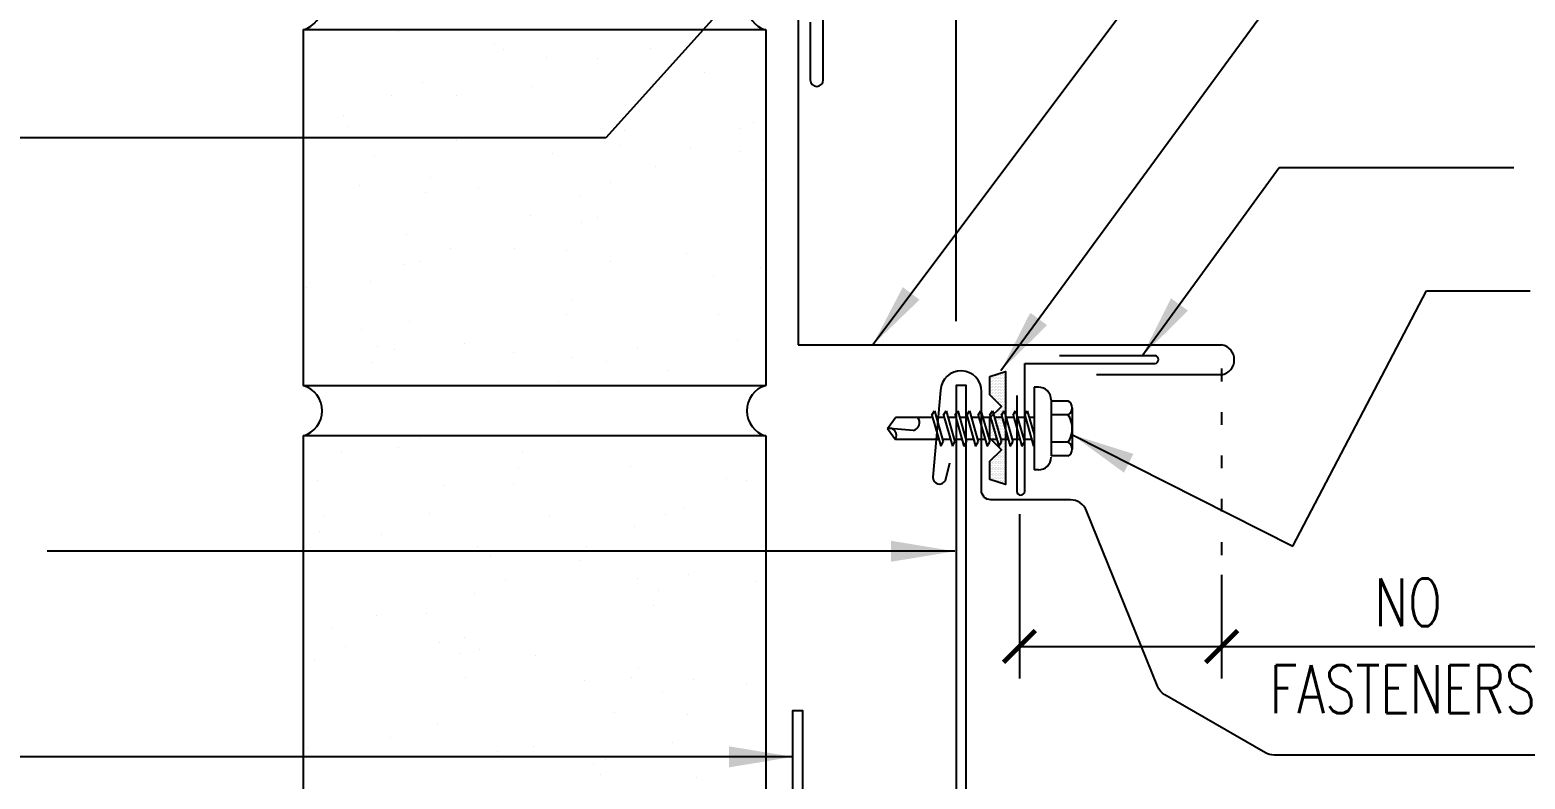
# Model space of a CAD drawing. Extents: x 7.6 to 37.1, y 12.7 to 42.4.
# Drawn here: x 13.83 to 25.55, y 24.68 to 30.55 of the extents above; entities that cross this region are included whole.
import ezdxf

# ---------------------------------------------------------------- set-up
doc = ezdxf.new("R2010")
doc.units = 0
doc.header["$LTSCALE"] = 4
doc.header["$MEASUREMENT"] = 0
doc.linetypes.add('ACAD_ISO07W100', pattern=[3, 0, -3])
doc.layers.get('0').update_dxf_attribs({"linetype": 'CONTINUOUS'})
doc.layers.get('DEFPOINTS').update_dxf_attribs({"linetype": 'CONTINUOUS'})
for name, color, linetype in [('FASTENER', 9, 'CONTINUOUS'), ('PANEL', 11, 'CONTINUOUS'), ('STLA', 12, 'CONTINUOUS'), ('TAPE', 8, 'CONTINUOUS'), ('TEXT', 2, 'CONTINUOUS'), ('TRIM', 6, 'CONTINUOUS'), ('WALL', 7, 'CONTINUOUS')]:
    doc.layers.add(name, color=color, linetype=linetype)
doc.styles.add('TEXT1', font='ROMANS.shx', dxfattribs={"width": 0.75, "height": 0.375})
doc.dimstyles.new('DETAIL$0', dxfattribs={"dimscale": 4, "dimtxt": 0.09375, "dimasz": 0.0625, "dimexe": 0.0625, "dimexo": 0.125, "dimgap": 0.0625, "dimtad": 1, "dimdec": 4, "dimzin": 3, "dimdsep": 46, "dimlunit": 4, "dimtxsty": 'TEXT1', "dimblk": 'ARCHTICK', "dimcen": 0.0625, "dimclrd": 7, "dimclre": 7, "dimclrt": 2, "dimadec": 0, "dimazin": 0, "dimtfac": 0.59375, "dimtdec": 4, "dimtmove": 0, "dimatfit": 3, "dimfxl": 0, "dimfrac": 2, "dimtolj": 1, "dimtzin": 3, "dimarcsym": 0})
doc.dimstyles.new('DETAIL$7', dxfattribs={"dimscale": 4, "dimtxt": 0.09375, "dimasz": 0.125, "dimexe": 0.0625, "dimexo": 0.125, "dimgap": 0.0625, "dimtad": 1, "dimdec": 4, "dimzin": 3, "dimdsep": 46, "dimlunit": 4, "dimtxsty": 'TEXT1', "dimcen": 0.0625, "dimclrd": 7, "dimclre": 7, "dimclrt": 2, "dimadec": 0, "dimazin": 0, "dimtfac": 0.59375, "dimtdec": 4, "dimtmove": 2, "dimatfit": 3, "dimfxl": 0, "dimfrac": 2, "dimtolj": 1, "dimtzin": 3, "dimarcsym": 0})

# ---------------------------------------------------------------- blocks, each defined once
blk = doc.blocks.new('*X4')
at = {"color": 0}
for p, q in [((-0.434, 0.135), (-0.434, 0.135)), ((-0.434, 0.123), (-0.434, 0.123)), ((-0.422, 0.141), (-0.422, 0.141)), ((-0.422, 0.129), (-0.422, 0.129)), ((-0.41, 0.135), (-0.41, 0.135)), ((-0.41, 0.123), (-0.41, 0.123)), ((-0.398, 0.141), (-0.398, 0.141)), ((-0.398, 0.129), (-0.398, 0.129)), ((-0.387, 0.135), (-0.387, 0.135)), ((-0.387, 0.123), (-0.387, 0.123)), ((-0.375, 0.141), (-0.375, 0.141)), ((-0.375, 0.129), (-0.375, 0.129)), ((-0.363, 0.135), (-0.363, 0.135)), ((-0.363, 0.123), (-0.363, 0.123)), ((-0.352, 0.141), (-0.352, 0.141)), ((-0.352, 0.129), (-0.352, 0.129)), ((-0.34, 0.135), (-0.34, 0.135)), ((-0.34, 0.123), (-0.34, 0.123)), ((-0.328, 0.141), (-0.328, 0.141)), ((-0.328, 0.129), (-0.328, 0.129)), ((-0.316, 0.135), (-0.316, 0.135)), ((-0.316, 0.123), (-0.316, 0.123)), ((-0.305, 0.141), (-0.305, 0.141)), ((-0.305, 0.129), (-0.305, 0.129)), ((-0.293, 0.135), (-0.293, 0.135)), ((-0.293, 0.123), (-0.293, 0.123)), ((-0.281, 0.141), (-0.281, 0.141)), ((-0.281, 0.129), (-0.281, 0.129)), ((-0.27, 0.135), (-0.27, 0.135)), ((-0.27, 0.123), (-0.27, 0.123)), ((-0.258, 0.141), (-0.258, 0.141)), ((-0.258, 0.129), (-0.258, 0.129)), ((-0.246, 0.135), (-0.246, 0.135)), ((-0.246, 0.123), (-0.246, 0.123)), ((-0.234, 0.141), (-0.234, 0.141)), ((-0.234, 0.129), (-0.234, 0.129)), ((-0.223, 0.135), (-0.223, 0.135)), ((-0.223, 0.123), (-0.223, 0.123)), ((-0.211, 0.141), (-0.211, 0.141)), ((-0.211, 0.129), (-0.211, 0.129)), ((-0.199, 0.135), (-0.199, 0.135)), ((-0.199, 0.123), (-0.199, 0.123)), ((-0.188, 0.141), (-0.188, 0.141)), ((-0.188, 0.129), (-0.188, 0.129)), ((-0.176, 0.135), (-0.176, 0.135)), ((-0.176, 0.123), (-0.176, 0.123)), ((-0.164, 0.141), (-0.164, 0.141)), ((-0.164, 0.129), (-0.164, 0.129)), ((-0.152, 0.135), (-0.152, 0.135)), ((-0.152, 0.123), (-0.152, 0.123)), ((-0.141, 0.141), (-0.141, 0.141)), ((-0.141, 0.129), (-0.141, 0.129)), ((-0.129, 0.135), (-0.129, 0.135)), ((-0.129, 0.123), (-0.129, 0.123)), ((-0.117, 0.141), (-0.117, 0.141)), ((-0.117, 0.129), (-0.117, 0.129)), ((-0.105, 0.135), (-0.105, 0.135)), ((-0.105, 0.123), (-0.105, 0.123)), ((-0.094, 0.141), (-0.094, 0.141)), ((-0.094, 0.129), (-0.094, 0.129)), ((-0.082, 0.135), (-0.082, 0.135)), ((-0.082, 0.123), (-0.082, 0.123)), ((-0.07, 0.141), (-0.07, 0.141)), ((-0.07, 0.129), (-0.07, 0.129)), ((-0.059, 0.135), (-0.059, 0.135)), ((-0.059, 0.123), (-0.059, 0.123)), ((-0.047, 0.141), (-0.047, 0.141)), ((-0.047, 0.129), (-0.047, 0.129)), ((-0.035, 0.135), (-0.035, 0.135)), ((-0.035, 0.123), (-0.035, 0.123)), ((-0.023, 0.141), (-0.023, 0.141)), ((-0.023, 0.129), (-0.023, 0.129)), ((-0.012, 0.135), (-0.012, 0.135)), ((-0.012, 0.123), (-0.012, 0.123)), ((0, 0.141), (0, 0.141)), ((0, 0.129), (0, 0.129)), ((0.012, 0.135), (0.012, 0.135)), ((0.012, 0.123), (0.012, 0.123)), ((0.023, 0.141), (0.023, 0.141)), ((0.023, 0.129), (0.023, 0.129)), ((0.035, 0.135), (0.035, 0.135)), ((0.035, 0.123), (0.035, 0.123)), ((0.047, 0.141), (0.047, 0.141)), ((0.047, 0.129), (0.047, 0.129)), ((0.059, 0.135), (0.059, 0.135)), ((0.059, 0.123), (0.059, 0.123)), ((0.07, 0.141), (0.07, 0.141)), ((0.07, 0.129), (0.07, 0.129)), ((0.082, 0.135), (0.082, 0.135)), ((0.082, 0.123), (0.082, 0.123)), ((0.094, 0.141), (0.094, 0.141)), ((0.094, 0.129), (0.094, 0.129)), ((0.105, 0.135), (0.105, 0.135)), ((0.105, 0.123), (0.105, 0.123)), ((0.117, 0.141), (0.117, 0.141)), ((0.117, 0.129), (0.117, 0.129)), ((0.129, 0.135), (0.129, 0.135)), ((0.129, 0.123), (0.129, 0.123)), ((0.141, 0.141), (0.141, 0.141)), ((0.141, 0.129), (0.141, 0.129)), ((0.152, 0.135), (0.152, 0.135)), ((0.152, 0.123), (0.152, 0.123)), ((0.164, 0.141), (0.164, 0.141)), ((0.164, 0.129), (0.164, 0.129)), ((0.176, 0.135), (0.176, 0.135)), ((0.176, 0.123), (0.176, 0.123)), ((0.188, 0.141), (0.188, 0.141)), ((0.188, 0.129), (0.188, 0.129)), ((0.199, 0.135), (0.199, 0.135)), ((0.199, 0.123), (0.199, 0.123)), ((0.211, 0.141), (0.211, 0.141)), ((0.211, 0.129), (0.211, 0.129)), ((0.223, 0.135), (0.223, 0.135)), ((0.223, 0.123), (0.223, 0.123)), ((0.234, 0.141), (0.234, 0.141)), ((0.234, 0.129), (0.234, 0.129)), ((0.246, 0.135), (0.246, 0.135)), ((0.246, 0.123), (0.246, 0.123)), ((0.258, 0.141), (0.258, 0.141)), ((0.258, 0.129), (0.258, 0.129)), ((0.27, 0.135), (0.27, 0.135)), ((0.27, 0.123), (0.27, 0.123)), ((0.281, 0.141), (0.281, 0.141)), ((0.281, 0.129), (0.281, 0.129)), ((0.293, 0.135), (0.293, 0.135)), ((0.293, 0.123), (0.293, 0.123)), ((0.305, 0.141), (0.305, 0.141)), ((0.305, 0.129), (0.305, 0.129)), ((0.316, 0.135), (0.316, 0.135)), ((0.316, 0.123), (0.316, 0.123)), ((0.328, 0.141), (0.328, 0.141)), ((0.328, 0.129), (0.328, 0.129)), ((0.34, 0.135), (0.34, 0.135)), ((0.34, 0.123), (0.34, 0.123)), ((0.352, 0.141), (0.352, 0.141)), ((0.352, 0.129), (0.352, 0.129)), ((0.363, 0.135), (0.363, 0.135)), ((0.363, 0.123), (0.363, 0.123)), ((0.375, 0.141), (0.375, 0.141)), ((0.375, 0.129), (0.375, 0.129)), ((0.387, 0.135), (0.387, 0.135)), ((0.387, 0.123), (0.387, 0.123)), ((0.398, 0.141), (0.398, 0.141)), ((0.398, 0.129), (0.398, 0.129)), ((0.41, 0.135), (0.41, 0.135)), ((0.41, 0.123), (0.41, 0.123)), ((0.422, 0.141), (0.422, 0.141)), ((0.422, 0.129), (0.422, 0.129)), ((0.434, 0.135), (0.434, 0.135)), ((0.434, 0.123), (0.434, 0.123)), ((-0.422, 0.117), (-0.422, 0.117)), ((-0.422, 0.105), (-0.422, 0.105)), ((-0.422, 0.094), (-0.422, 0.094)), ((-0.422, 0.082), (-0.422, 0.082)), ((-0.41, 0.111), (-0.41, 0.111)), ((-0.41, 0.1), (-0.41, 0.1)), ((-0.41, 0.088), (-0.41, 0.088)), ((-0.41, 0.076), (-0.41, 0.076)), ((-0.41, 0.064), (-0.41, 0.064)), ((-0.41, 0.053), (-0.41, 0.053)), ((-0.41, 0.041), (-0.41, 0.041)), ((-0.398, 0.117), (-0.398, 0.117)), ((-0.398, 0.105), (-0.398, 0.105)), ((-0.398, 0.094), (-0.398, 0.094)), ((-0.398, 0.082), (-0.398, 0.082)), ((-0.398, 0.07), (-0.398, 0.07)), ((-0.398, 0.059), (-0.398, 0.059)), ((-0.398, 0.047), (-0.398, 0.047)), ((-0.398, 0.035), (-0.398, 0.035)), ((-0.398, 0.023), (-0.398, 0.023)), ((-0.387, 0.111), (-0.387, 0.111)), ((-0.387, 0.1), (-0.387, 0.1)), ((-0.387, 0.088), (-0.387, 0.088)), ((-0.387, 0.076), (-0.387, 0.076)), ((-0.387, 0.064), (-0.387, 0.064)), ((-0.387, 0.053), (-0.387, 0.053)), ((-0.387, 0.041), (-0.387, 0.041)), ((-0.387, 0.029), (-0.387, 0.029)), ((-0.375, 0.117), (-0.375, 0.117)), ((-0.375, 0.105), (-0.375, 0.105)), ((-0.375, 0.094), (-0.375, 0.094)), ((-0.375, 0.082), (-0.375, 0.082)), ((-0.375, 0.07), (-0.375, 0.07)), ((-0.375, 0.059), (-0.375, 0.059)), ((-0.375, 0.047), (-0.375, 0.047)), ((-0.375, 0.035), (-0.375, 0.035)), ((-0.375, 0.023), (-0.375, 0.023)), ((-0.363, 0.111), (-0.363, 0.111)), ((-0.363, 0.1), (-0.363, 0.1)), ((-0.363, 0.088), (-0.363, 0.088)), ((-0.363, 0.076), (-0.363, 0.076)), ((-0.363, 0.064), (-0.363, 0.064)), ((-0.363, 0.053), (-0.363, 0.053)), ((-0.363, 0.041), (-0.363, 0.041)), ((-0.363, 0.029), (-0.363, 0.029)), ((-0.352, 0.117), (-0.352, 0.117)), ((-0.352, 0.105), (-0.352, 0.105)), ((-0.352, 0.094), (-0.352, 0.094)), ((-0.352, 0.082), (-0.352, 0.082)), ((-0.352, 0.07), (-0.352, 0.07)), ((-0.352, 0.059), (-0.352, 0.059)), ((-0.352, 0.047), (-0.352, 0.047)), ((-0.352, 0.035), (-0.352, 0.035)), ((-0.352, 0.023), (-0.352, 0.023)), ((-0.34, 0.111), (-0.34, 0.111)), ((-0.34, 0.1), (-0.34, 0.1)), ((-0.34, 0.088), (-0.34, 0.088)), ((-0.34, 0.076), (-0.34, 0.076)), ((-0.34, 0.064), (-0.34, 0.064)), ((-0.34, 0.053), (-0.34, 0.053)), ((-0.34, 0.041), (-0.34, 0.041)), ((-0.34, 0.029), (-0.34, 0.029)), ((-0.328, 0.117), (-0.328, 0.117)), ((-0.328, 0.105), (-0.328, 0.105)), ((-0.328, 0.094), (-0.328, 0.094)), ((-0.328, 0.082), (-0.328, 0.082)), ((-0.328, 0.07), (-0.328, 0.07)), ((-0.328, 0.059), (-0.328, 0.059)), ((-0.328, 0.047), (-0.328, 0.047)), ((-0.328, 0.035), (-0.328, 0.035)), ((-0.328, 0.023), (-0.328, 0.023)), ((-0.316, 0.111), (-0.316, 0.111)), ((-0.316, 0.1), (-0.316, 0.1)), ((-0.316, 0.088), (-0.316, 0.088)), ((-0.316, 0.076), (-0.316, 0.076)), ((-0.316, 0.064), (-0.316, 0.064)), ((-0.316, 0.053), (-0.316, 0.053)), ((-0.316, 0.041), (-0.316, 0.041)), ((-0.316, 0.029), (-0.316, 0.029)), ((-0.305, 0.117), (-0.305, 0.117)), ((-0.305, 0.105), (-0.305, 0.105)), ((-0.305, 0.094), (-0.305, 0.094)), ((-0.305, 0.082), (-0.305, 0.082)), ((-0.305, 0.07), (-0.305, 0.07)), ((-0.305, 0.059), (-0.305, 0.059)), ((-0.305, 0.047), (-0.305, 0.047)), ((-0.305, 0.035), (-0.305, 0.035)), ((-0.305, 0.023), (-0.305, 0.023)), ((-0.293, 0.111), (-0.293, 0.111)), ((-0.293, 0.1), (-0.293, 0.1)), ((-0.293, 0.088), (-0.293, 0.088)), ((-0.293, 0.076), (-0.293, 0.076)), ((-0.293, 0.064), (-0.293, 0.064)), ((-0.293, 0.053), (-0.293, 0.053)), ((-0.293, 0.041), (-0.293, 0.041)), ((-0.293, 0.029), (-0.293, 0.029)), ((-0.281, 0.117), (-0.281, 0.117)), ((-0.281, 0.105), (-0.281, 0.105)), ((-0.281, 0.094), (-0.281, 0.094)), ((-0.281, 0.082), (-0.281, 0.082)), ((-0.281, 0.07), (-0.281, 0.07)), ((-0.281, 0.059), (-0.281, 0.059)), ((-0.281, 0.047), (-0.281, 0.047)), ((-0.281, 0.035), (-0.281, 0.035)), ((-0.281, 0.023), (-0.281, 0.023)), ((-0.27, 0.111), (-0.27, 0.111)), ((-0.27, 0.1), (-0.27, 0.1)), ((-0.27, 0.088), (-0.27, 0.088)), ((-0.27, 0.076), (-0.27, 0.076)), ((-0.27, 0.064), (-0.27, 0.064)), ((-0.27, 0.053), (-0.27, 0.053)), ((-0.27, 0.041), (-0.27, 0.041)), ((-0.27, 0.029), (-0.27, 0.029)), ((-0.258, 0.117), (-0.258, 0.117)), ((-0.258, 0.105), (-0.258, 0.105)), ((-0.258, 0.094), (-0.258, 0.094)), ((-0.258, 0.082), (-0.258, 0.082)), ((-0.258, 0.07), (-0.258, 0.07)), ((-0.258, 0.059), (-0.258, 0.059)), ((-0.258, 0.047), (-0.258, 0.047)), ((-0.258, 0.035), (-0.258, 0.035)), ((-0.258, 0.023), (-0.258, 0.023)), ((-0.246, 0.111), (-0.246, 0.111)), ((-0.246, 0.1), (-0.246, 0.1)), ((-0.246, 0.088), (-0.246, 0.088)), ((-0.246, 0.076), (-0.246, 0.076)), ((-0.246, 0.064), (-0.246, 0.064)), ((-0.246, 0.053), (-0.246, 0.053)), ((-0.246, 0.041), (-0.246, 0.041)), ((-0.234, 0.117), (-0.234, 0.117)), ((-0.234, 0.105), (-0.234, 0.105)), ((-0.234, 0.094), (-0.234, 0.094)), ((-0.234, 0.082), (-0.234, 0.082)), ((-0.234, 0.07), (-0.234, 0.07)), ((-0.234, 0.059), (-0.234, 0.059)), ((-0.234, 0.047), (-0.234, 0.047)), ((-0.223, 0.111), (-0.223, 0.111)), ((-0.223, 0.1), (-0.223, 0.1)), ((-0.223, 0.088), (-0.223, 0.088)), ((-0.223, 0.076), (-0.223, 0.076)), ((-0.223, 0.064), (-0.223, 0.064)), ((-0.211, 0.117), (-0.211, 0.117)), ((-0.211, 0.105), (-0.211, 0.105)), ((-0.211, 0.094), (-0.211, 0.094)), ((-0.211, 0.082), (-0.211, 0.082)), ((-0.211, 0.07), (-0.211, 0.07)), ((-0.199, 0.111), (-0.199, 0.111)), ((-0.199, 0.1), (-0.199, 0.1)), ((-0.199, 0.088), (-0.199, 0.088)), ((-0.188, 0.117), (-0.188, 0.117)), ((-0.188, 0.105), (-0.188, 0.105)), ((-0.188, 0.094), (-0.188, 0.094)), ((-0.176, 0.111), (-0.176, 0.111)), ((-0.164, 0.117), (-0.164, 0.117)), ((-0.164, 0.105), (-0.164, 0.105)), ((-0.152, 0.111), (-0.152, 0.111)), ((-0.152, 0.1), (-0.152, 0.1)), ((-0.141, 0.117), (-0.141, 0.117)), ((-0.141, 0.105), (-0.141, 0.105)), ((-0.141, 0.094), (-0.141, 0.094)), ((-0.141, 0.082), (-0.141, 0.082)), ((-0.129, 0.111), (-0.129, 0.111)), ((-0.129, 0.1), (-0.129, 0.1)), ((-0.129, 0.088), (-0.129, 0.088)), ((-0.129, 0.076), (-0.129, 0.076)), ((-0.117, 0.117), (-0.117, 0.117)), ((-0.117, 0.105), (-0.117, 0.105)), ((-0.117, 0.094), (-0.117, 0.094)), ((-0.117, 0.082), (-0.117, 0.082)), ((-0.117, 0.07), (-0.117, 0.07)), ((-0.117, 0.059), (-0.117, 0.059)), ((-0.105, 0.111), (-0.105, 0.111)), ((-0.105, 0.1), (-0.105, 0.1)), ((-0.105, 0.088), (-0.105, 0.088)), ((-0.105, 0.076), (-0.105, 0.076)), ((-0.105, 0.064), (-0.105, 0.064)), ((-0.105, 0.053), (-0.105, 0.053)), ((-0.094, 0.117), (-0.094, 0.117)), ((-0.094, 0.105), (-0.094, 0.105)), ((-0.094, 0.094), (-0.094, 0.094)), ((-0.094, 0.082), (-0.094, 0.082)), ((-0.094, 0.07), (-0.094, 0.07)), ((-0.094, 0.059), (-0.094, 0.059)), ((-0.094, 0.047), (-0.094, 0.047)), ((-0.094, 0.035), (-0.094, 0.035)), ((-0.082, 0.111), (-0.082, 0.111)), ((-0.082, 0.1), (-0.082, 0.1)), ((-0.082, 0.088), (-0.082, 0.088)), ((-0.082, 0.076), (-0.082, 0.076)), ((-0.082, 0.064), (-0.082, 0.064)), ((-0.082, 0.053), (-0.082, 0.053)), ((-0.082, 0.041), (-0.082, 0.041)), ((-0.082, 0.029), (-0.082, 0.029)), ((-0.07, 0.117), (-0.07, 0.117)), ((-0.07, 0.105), (-0.07, 0.105)), ((-0.07, 0.094), (-0.07, 0.094)), ((-0.07, 0.082), (-0.07, 0.082)), ((-0.07, 0.07), (-0.07, 0.07)), ((-0.07, 0.059), (-0.07, 0.059)), ((-0.07, 0.047), (-0.07, 0.047)), ((-0.07, 0.035), (-0.07, 0.035)), ((-0.07, 0.023), (-0.07, 0.023)), ((-0.059, 0.111), (-0.059, 0.111)), ((-0.059, 0.1), (-0.059, 0.1)), ((-0.059, 0.088), (-0.059, 0.088)), ((-0.059, 0.076), (-0.059, 0.076)), ((-0.059, 0.064), (-0.059, 0.064)), ((-0.059, 0.053), (-0.059, 0.053)), ((-0.059, 0.041), (-0.059, 0.041)), ((-0.059, 0.029), (-0.059, 0.029)), ((-0.047, 0.117), (-0.047, 0.117)), ((-0.047, 0.105), (-0.047, 0.105)), ((-0.047, 0.094), (-0.047, 0.094)), ((-0.047, 0.082), (-0.047, 0.082)), ((-0.047, 0.07), (-0.047, 0.07)), ((-0.047, 0.059), (-0.047, 0.059)), ((-0.047, 0.047), (-0.047, 0.047)), ((-0.047, 0.035), (-0.047, 0.035)), ((-0.047, 0.023), (-0.047, 0.023)), ((-0.035, 0.111), (-0.035, 0.111)), ((-0.035, 0.1), (-0.035, 0.1)), ((-0.035, 0.088), (-0.035, 0.088)), ((-0.035, 0.076), (-0.035, 0.076)), ((-0.035, 0.064), (-0.035, 0.064)), ((-0.035, 0.053), (-0.035, 0.053)), ((-0.035, 0.041), (-0.035, 0.041)), ((-0.035, 0.029), (-0.035, 0.029)), ((-0.023, 0.117), (-0.023, 0.117)), ((-0.023, 0.105), (-0.023, 0.105)), ((-0.023, 0.094), (-0.023, 0.094)), ((-0.023, 0.082), (-0.023, 0.082)), ((-0.023, 0.07), (-0.023, 0.07)), ((-0.023, 0.059), (-0.023, 0.059)), ((-0.023, 0.047), (-0.023, 0.047)), ((-0.023, 0.035), (-0.023, 0.035)), ((-0.023, 0.023), (-0.023, 0.023)), ((-0.012, 0.111), (-0.012, 0.111)), ((-0.012, 0.1), (-0.012, 0.1)), ((-0.012, 0.088), (-0.012, 0.088)), ((-0.012, 0.076), (-0.012, 0.076)), ((-0.012, 0.064), (-0.012, 0.064)), ((-0.012, 0.053), (-0.012, 0.053)), ((-0.012, 0.041), (-0.012, 0.041)), ((-0.012, 0.029), (-0.012, 0.029)), ((0, 0.117), (0, 0.117)), ((0, 0.105), (0, 0.105)), ((0, 0.094), (0, 0.094)), ((0, 0.082), (0, 0.082)), ((0, 0.07), (0, 0.07)), ((0, 0.059), (0, 0.059)), ((0, 0.047), (0, 0.047)), ((0, 0.035), (0, 0.035)), ((0, 0.023), (0, 0.023)), ((0.012, 0.111), (0.012, 0.111)), ((0.012, 0.1), (0.012, 0.1)), ((0.012, 0.088), (0.012, 0.088)), ((0.012, 0.076), (0.012, 0.076)), ((0.012, 0.064), (0.012, 0.064)), ((0.012, 0.053), (0.012, 0.053)), ((0.012, 0.041), (0.012, 0.041)), ((0.012, 0.029), (0.012, 0.029)), ((0.023, 0.117), (0.023, 0.117)), ((0.023, 0.105), (0.023, 0.105)), ((0.023, 0.094), (0.023, 0.094)), ((0.023, 0.082), (0.023, 0.082)), ((0.023, 0.07), (0.023, 0.07)), ((0.023, 0.059), (0.023, 0.059)), ((0.023, 0.047), (0.023, 0.047)), ((0.023, 0.035), (0.023, 0.035)), ((0.023, 0.023), (0.023, 0.023)), ((0.035, 0.111), (0.035, 0.111)), ((0.035, 0.1), (0.035, 0.1)), ((0.035, 0.088), (0.035, 0.088)), ((0.035, 0.076), (0.035, 0.076)), ((0.035, 0.064), (0.035, 0.064)), ((0.035, 0.053), (0.035, 0.053)), ((0.035, 0.041), (0.035, 0.041)), ((0.035, 0.029), (0.035, 0.029)), ((0.047, 0.117), (0.047, 0.117)), ((0.047, 0.105), (0.047, 0.105)), ((0.047, 0.094), (0.047, 0.094)), ((0.047, 0.082), (0.047, 0.082)), ((0.047, 0.07), (0.047, 0.07)), ((0.047, 0.059), (0.047, 0.059)), ((0.047, 0.047), (0.047, 0.047)), ((0.047, 0.035), (0.047, 0.035)), ((0.047, 0.023), (0.047, 0.023)), ((0.059, 0.111), (0.059, 0.111)), ((0.059, 0.1), (0.059, 0.1)), ((0.059, 0.088), (0.059, 0.088)), ((0.059, 0.076), (0.059, 0.076)), ((0.059, 0.064), (0.059, 0.064)), ((0.059, 0.053), (0.059, 0.053)), ((0.059, 0.041), (0.059, 0.041)), ((0.059, 0.029), (0.059, 0.029)), ((0.07, 0.117), (0.07, 0.117)), ((0.07, 0.105), (0.07, 0.105)), ((0.07, 0.094), (0.07, 0.094)), ((0.07, 0.082), (0.07, 0.082)), ((0.07, 0.07), (0.07, 0.07)), ((0.07, 0.059), (0.07, 0.059)), ((0.07, 0.047), (0.07, 0.047)), ((0.07, 0.035), (0.07, 0.035)), ((0.07, 0.023), (0.07, 0.023)), ((0.082, 0.111), (0.082, 0.111)), ((0.082, 0.1), (0.082, 0.1)), ((0.082, 0.088), (0.082, 0.088)), ((0.082, 0.076), (0.082, 0.076)), ((0.082, 0.064), (0.082, 0.064)), ((0.082, 0.053), (0.082, 0.053)), ((0.082, 0.041), (0.082, 0.041)), ((0.082, 0.029), (0.082, 0.029)), ((0.094, 0.117), (0.094, 0.117)), ((0.094, 0.105), (0.094, 0.105)), ((0.094, 0.094), (0.094, 0.094)), ((0.094, 0.082), (0.094, 0.082)), ((0.094, 0.07), (0.094, 0.07)), ((0.094, 0.059), (0.094, 0.059)), ((0.094, 0.047), (0.094, 0.047)), ((0.094, 0.035), (0.094, 0.035)), ((0.105, 0.111), (0.105, 0.111)), ((0.105, 0.1), (0.105, 0.1)), ((0.105, 0.088), (0.105, 0.088)), ((0.105, 0.076), (0.105, 0.076)), ((0.105, 0.064), (0.105, 0.064)), ((0.105, 0.053), (0.105, 0.053)), ((0.117, 0.117), (0.117, 0.117)), ((0.117, 0.105), (0.117, 0.105)), ((0.117, 0.094), (0.117, 0.094)), ((0.117, 0.082), (0.117, 0.082)), ((0.117, 0.07), (0.117, 0.07)), ((0.117, 0.059), (0.117, 0.059)), ((0.129, 0.111), (0.129, 0.111)), ((0.129, 0.1), (0.129, 0.1)), ((0.129, 0.088), (0.129, 0.088)), ((0.129, 0.076), (0.129, 0.076)), ((0.141, 0.117), (0.141, 0.117)), ((0.141, 0.105), (0.141, 0.105)), ((0.141, 0.094), (0.141, 0.094)), ((0.141, 0.082), (0.141, 0.082)), ((0.152, 0.111), (0.152, 0.111)), ((0.152, 0.1), (0.152, 0.1)), ((0.164, 0.117), (0.164, 0.117)), ((0.164, 0.105), (0.164, 0.105)), ((0.176, 0.111), (0.176, 0.111)), ((0.188, 0.117), (0.188, 0.117)), ((0.188, 0.105), (0.188, 0.105)), ((0.188, 0.094), (0.188, 0.094)), ((0.199, 0.111), (0.199, 0.111)), ((0.199, 0.1), (0.199, 0.1)), ((0.199, 0.088), (0.199, 0.088)), ((0.211, 0.117), (0.211, 0.117)), ((0.211, 0.105), (0.211, 0.105)), ((0.211, 0.094), (0.211, 0.094)), ((0.211, 0.082), (0.211, 0.082)), ((0.211, 0.07), (0.211, 0.07)), ((0.223, 0.111), (0.223, 0.111)), ((0.223, 0.1), (0.223, 0.1)), ((0.223, 0.088), (0.223, 0.088)), ((0.223, 0.076), (0.223, 0.076)), ((0.223, 0.064), (0.223, 0.064)), ((0.234, 0.117), (0.234, 0.117)), ((0.234, 0.105), (0.234, 0.105)), ((0.234, 0.094), (0.234, 0.094)), ((0.234, 0.082), (0.234, 0.082)), ((0.234, 0.07), (0.234, 0.07)), ((0.234, 0.059), (0.234, 0.059)), ((0.234, 0.047), (0.234, 0.047)), ((0.246, 0.111), (0.246, 0.111)), ((0.246, 0.1), (0.246, 0.1)), ((0.246, 0.088), (0.246, 0.088)), ((0.246, 0.076), (0.246, 0.076)), ((0.246, 0.064), (0.246, 0.064)), ((0.246, 0.053), (0.246, 0.053)), ((0.246, 0.041), (0.246, 0.041)), ((0.258, 0.117), (0.258, 0.117)), ((0.258, 0.105), (0.258, 0.105)), ((0.258, 0.094), (0.258, 0.094)), ((0.258, 0.082), (0.258, 0.082)), ((0.258, 0.07), (0.258, 0.07)), ((0.258, 0.059), (0.258, 0.059)), ((0.258, 0.047), (0.258, 0.047)), ((0.258, 0.035), (0.258, 0.035)), ((0.258, 0.023), (0.258, 0.023)), ((0.27, 0.111), (0.27, 0.111)), ((0.27, 0.1), (0.27, 0.1)), ((0.27, 0.088), (0.27, 0.088)), ((0.27, 0.076), (0.27, 0.076)), ((0.27, 0.064), (0.27, 0.064)), ((0.27, 0.053), (0.27, 0.053)), ((0.27, 0.041), (0.27, 0.041)), ((0.27, 0.029), (0.27, 0.029)), ((0.281, 0.117), (0.281, 0.117)), ((0.281, 0.105), (0.281, 0.105)), ((0.281, 0.094), (0.281, 0.094)), ((0.281, 0.082), (0.281, 0.082)), ((0.281, 0.07), (0.281, 0.07)), ((0.281, 0.059), (0.281, 0.059)), ((0.281, 0.047), (0.281, 0.047)), ((0.281, 0.035), (0.281, 0.035)), ((0.281, 0.023), (0.281, 0.023)), ((0.293, 0.111), (0.293, 0.111)), ((0.293, 0.1), (0.293, 0.1)), ((0.293, 0.088), (0.293, 0.088)), ((0.293, 0.076), (0.293, 0.076)), ((0.293, 0.064), (0.293, 0.064)), ((0.293, 0.053), (0.293, 0.053)), ((0.293, 0.041), (0.293, 0.041)), ((0.293, 0.029), (0.293, 0.029)), ((0.305, 0.117), (0.305, 0.117)), ((0.305, 0.105), (0.305, 0.105)), ((0.305, 0.094), (0.305, 0.094)), ((0.305, 0.082), (0.305, 0.082)), ((0.305, 0.07), (0.305, 0.07)), ((0.305, 0.059), (0.305, 0.059)), ((0.305, 0.047), (0.305, 0.047)), ((0.305, 0.035), (0.305, 0.035)), ((0.305, 0.023), (0.305, 0.023)), ((0.316, 0.111), (0.316, 0.111)), ((0.316, 0.1), (0.316, 0.1)), ((0.316, 0.088), (0.316, 0.088)), ((0.316, 0.076), (0.316, 0.076)), ((0.316, 0.064), (0.316, 0.064)), ((0.316, 0.053), (0.316, 0.053)), ((0.316, 0.041), (0.316, 0.041)), ((0.316, 0.029), (0.316, 0.029)), ((0.328, 0.117), (0.328, 0.117)), ((0.328, 0.105), (0.328, 0.105)), ((0.328, 0.094), (0.328, 0.094)), ((0.328, 0.082), (0.328, 0.082)), ((0.328, 0.07), (0.328, 0.07)), ((0.328, 0.059), (0.328, 0.059)), ((0.328, 0.047), (0.328, 0.047)), ((0.328, 0.035), (0.328, 0.035)), ((0.328, 0.023), (0.328, 0.023)), ((0.34, 0.111), (0.34, 0.111)), ((0.34, 0.1), (0.34, 0.1)), ((0.34, 0.088), (0.34, 0.088)), ((0.34, 0.076), (0.34, 0.076)), ((0.34, 0.064), (0.34, 0.064)), ((0.34, 0.053), (0.34, 0.053)), ((0.34, 0.041), (0.34, 0.041)), ((0.34, 0.029), (0.34, 0.029)), ((0.352, 0.117), (0.352, 0.117)), ((0.352, 0.105), (0.352, 0.105)), ((0.352, 0.094), (0.352, 0.094)), ((0.352, 0.082), (0.352, 0.082)), ((0.352, 0.07), (0.352, 0.07)), ((0.352, 0.059), (0.352, 0.059)), ((0.352, 0.047), (0.352, 0.047)), ((0.352, 0.035), (0.352, 0.035)), ((0.352, 0.023), (0.352, 0.023)), ((0.363, 0.111), (0.363, 0.111)), ((0.363, 0.1), (0.363, 0.1)), ((0.363, 0.088), (0.363, 0.088)), ((0.363, 0.076), (0.363, 0.076)), ((0.363, 0.064), (0.363, 0.064)), ((0.363, 0.053), (0.363, 0.053)), ((0.363, 0.041), (0.363, 0.041)), ((0.363, 0.029), (0.363, 0.029)), ((0.375, 0.117), (0.375, 0.117)), ((0.375, 0.105), (0.375, 0.105)), ((0.375, 0.094), (0.375, 0.094)), ((0.375, 0.082), (0.375, 0.082)), ((0.375, 0.07), (0.375, 0.07)), ((0.375, 0.059), (0.375, 0.059)), ((0.375, 0.047), (0.375, 0.047)), ((0.375, 0.035), (0.375, 0.035)), ((0.375, 0.023), (0.375, 0.023)), ((0.387, 0.111), (0.387, 0.111)), ((0.387, 0.1), (0.387, 0.1)), ((0.387, 0.088), (0.387, 0.088)), ((0.387, 0.076), (0.387, 0.076)), ((0.387, 0.064), (0.387, 0.064)), ((0.387, 0.053), (0.387, 0.053)), ((0.387, 0.041), (0.387, 0.041)), ((0.387, 0.029), (0.387, 0.029)), ((0.398, 0.117), (0.398, 0.117)), ((0.398, 0.105), (0.398, 0.105)), ((0.398, 0.094), (0.398, 0.094)), ((0.398, 0.082), (0.398, 0.082)), ((0.398, 0.07), (0.398, 0.07)), ((0.398, 0.059), (0.398, 0.059)), ((0.398, 0.047), (0.398, 0.047)), ((0.398, 0.035), (0.398, 0.035)), ((0.398, 0.023), (0.398, 0.023)), ((0.41, 0.111), (0.41, 0.111)), ((0.41, 0.1), (0.41, 0.1)), ((0.41, 0.088), (0.41, 0.088)), ((0.41, 0.076), (0.41, 0.076)), ((0.41, 0.064), (0.41, 0.064)), ((0.41, 0.053), (0.41, 0.053)), ((0.41, 0.041), (0.41, 0.041)), ((0.422, 0.117), (0.422, 0.117)), ((0.422, 0.105), (0.422, 0.105)), ((0.422, 0.094), (0.422, 0.094)), ((0.422, 0.082), (0.422, 0.082))]:
    blk.add_line(p, q, dxfattribs=at)
blk = doc.blocks.new('MB_DBTAP')
at = {"layer": 'TAPE', "color": 9}
blk.add_lwpolyline([(-0.403, 0.018), (-0.442, 0.141), (0.442, 0.141), (0.403, 0.018), (0.26, 0.018), (0.17, 0.109), (0.079, 0.018), (0, 0.018), (-0.079, 0.018), (-0.17, 0.109), (-0.26, 0.018)], close=True, dxfattribs=at)
at = {"layer": 'TAPE', "color": 251}
blk.add_blockref('*X4', (0, 0), dxfattribs=at)
blk = doc.blocks.new('MB_DW3')
at = {"layer": 'FASTENER'}
for p, q in [((-0.215, 0.305), (-0.215, 0.171)), ((-0.161, 0.337), (0.161, 0.337)), ((-0.107, 0.305), (-0.107, 0.171)), ((0.107, 0.305), (0.107, 0.171)), ((0.215, 0.305), (0.215, 0.171)), ((-0.224, 0.171), (0.215, 0.171)), ((-0.324, 0.071), (-0.324, 0.037)), ((-0.324, 0.037), (0.324, 0.037)), ((-0.139, -0.016), (0.046, 0.037)), ((-0.104, -0.036), (0.139, 0.033)), ((-0.086, 0.037), (0.086, 0.037)), ((-0.086, 0.037), (-0.086, -0.001)), ((0.086, 0.037), (0.133, 0.037)), ((0.086, 0.018), (0.086, -0.042)), ((0.139, 0.033), (0.133, 0.037)), ((0.324, 0.071), (0.324, 0.037)), ((-0.104, -0.036), (-0.139, -0.016)), ((-0.139, -0.107), (0.104, -0.038)), ((-0.104, -0.127), (-0.139, -0.107)), ((-0.104, -0.127), (0.139, -0.058)), ((-0.086, -0.031), (-0.086, -0.092)), ((0.086, -0.073), (0.086, -0.133)), ((0.139, -0.058), (0.104, -0.038)), ((-0.139, -0.198), (0.104, -0.128)), ((-0.104, -0.218), (-0.139, -0.198)), ((-0.139, -0.289), (0.104, -0.219)), ((-0.104, -0.218), (0.139, -0.149)), ((-0.086, -0.122), (-0.086, -0.183)), ((-0.086, -0.213), (-0.086, -0.274)), ((0.086, -0.164), (0.086, -0.224)), ((0.139, -0.149), (0.104, -0.128)), ((0.139, -0.239), (0.104, -0.219)), ((-0.104, -0.309), (-0.139, -0.289)), ((-0.139, -0.38), (0.104, -0.31)), ((-0.104, -0.309), (0.139, -0.239)), ((-0.104, -0.4), (0.139, -0.33)), ((-0.086, -0.304), (-0.086, -0.364)), ((0.086, -0.255), (0.086, -0.315)), ((0.086, -0.345), (0.086, -0.406)), ((0.139, -0.33), (0.104, -0.31)), ((-0.104, -0.4), (-0.139, -0.38)), ((-0.139, -0.47), (0.104, -0.401)), ((-0.104, -0.491), (0.139, -0.421)), ((-0.086, -0.395), (-0.086, -0.455)), ((0.086, -0.436), (0.086, -0.497)), ((0.139, -0.421), (0.104, -0.401)), ((-0.104, -0.491), (-0.139, -0.47)), ((-0.139, -0.561), (0.104, -0.492)), ((-0.104, -0.581), (-0.139, -0.561)), ((-0.139, -0.652), (0.104, -0.583)), ((-0.104, -0.581), (0.139, -0.512)), ((-0.086, -0.486), (-0.086, -0.546)), ((-0.086, -0.577), (-0.086, -0.637)), ((0.086, -0.527), (0.086, -0.588)), ((0.139, -0.512), (0.104, -0.492)), ((0.139, -0.603), (0.104, -0.583)), ((-0.104, -0.672), (-0.139, -0.652)), ((-0.139, -0.743), (0.104, -0.674)), ((-0.104, -0.672), (0.139, -0.603)), ((-0.104, -0.763), (0.139, -0.694)), ((-0.086, -0.667), (-0.086, -0.728)), ((0.086, -0.618), (0.086, -0.679)), ((0.139, -0.694), (0.104, -0.674)), ((-0.104, -0.763), (-0.139, -0.743)), ((-0.086, -0.758), (-0.086, -1.05)), ((0.086, -0.709), (0.086, -1.05)), ((-0.002, -1.095), (0.014, -0.909)), ((0, -1.111), (-0.086, -1.05)), ((0, -1.111), (0.086, -1.05))]:
    blk.add_line(p, q, dxfattribs=at)
for centre, radius, start, end in [((-0.161, 0.274), 0.0628, 29.8754, 150.1246), ((0, 0.141), 0.196, 56.9974, 123.0026), ((0.161, 0.274), 0.0628, 29.8754, 150.1246), ((-0.224, 0.071), 0.1, 90, 180), ((0.224, 0.071), 0.1, 0, 90), ((-0.046, -0.921), 0.0615, 11.1445, 130.906), ((0.054, -1.097), 0.0563, 55.4585, 194.8454)]:
    blk.add_arc(centre, radius, start, end, dxfattribs=at)
blk = doc.blocks.new('_ArchTick')
at = {"color": 0, "linetype": 'ByBlock', "const_width": 0.15}
blk.add_lwpolyline([(-0.5, -0.5), (0.5, 0.5)], dxfattribs=at)
blk = doc.blocks.new('*D15')
at = {"layer": 'DEFPOINTS', "color": 0}
for p in [(21.586, 27.252), (23.171, 26.778), (23.171, 25.717)]:
    blk.add_point(p, dxfattribs=at)
at = {"layer": 'TEXT', "color": 7, "lineweight": -2}
for p, q in [((21.586, 26.752), (21.586, 25.467)), ((23.171, 26.278), (23.171, 25.467)), ((21.586, 25.717), (23.171, 25.717))]:
    blk.add_line(p, q, dxfattribs=at)
at = {"layer": 'TEXT', "color": 7, "lineweight": -2, "xscale": 0.25, "yscale": 0.25, "zscale": 0.25, "rotation": 180}
blk.add_blockref('_ArchTick', (21.586, 25.717), dxfattribs=at)
at = {"layer": 'TEXT', "color": 7, "lineweight": -2, "xscale": 0.25, "yscale": 0.25, "zscale": 0.25}
blk.add_blockref('_ArchTick', (23.171, 25.717), dxfattribs=at)
blk = doc.blocks.new('*D17')
at = {"layer": 'DEFPOINTS', "color": 0}
for p in [(21.091, 36.214), (19.597, 33.727), (21.091, 27.764)]:
    blk.add_point(p, dxfattribs=at)
at = {"layer": 'TEXT', "color": 7, "lineweight": -2}
for p, q in [((19.597, 34.227), (19.597, 36.464)), ((21.091, 28.264), (21.091, 36.464)), ((19.597, 36.214), (21.091, 36.214)), ((21.091, 36.214), (23.301, 36.214))]:
    blk.add_line(p, q, dxfattribs=at)
at = {"layer": 'TEXT', "color": 7, "lineweight": -2, "xscale": 0.25, "yscale": 0.25, "zscale": 0.25, "rotation": 180}
blk.add_blockref('_ArchTick', (19.597, 36.214), dxfattribs=at)
at = {"layer": 'TEXT', "color": 7, "lineweight": -2, "xscale": 0.25, "yscale": 0.25, "zscale": 0.25}
blk.add_blockref('_ArchTick', (21.091, 36.214), dxfattribs=at)
at = {"layer": 'TEXT', "color": 2, "insert": (22.321, 37), "char_height": 0.375, "attachment_point": 5, "style": 'TEXT1'}
blk.add_mtext('\\A1;1 1/2"\\PMIN.', dxfattribs=at)

msp = doc.modelspace()

# ---------------------------------------------------------------- linework, layer by layer
at = {"linetype": 'Continuous'}
for p, q in [((16.71656, 30.53079), (16.71656, 30.53079)), ((17.47006, 30.43159), (17.47006, 30.43159)), ((17.53756, 30.39337), (17.53756, 30.39337)), ((18.694, 30.40442), (18.694, 30.40442)), ((17.87738, 30.3279), (17.87738, 30.3279)), ((18.27561, 30.32554), (18.27561, 30.32554)), ((16.9047, 30.13123), (16.9047, 30.13123)), ((19.11834, 30.21459), (19.11834, 30.21459)), ((16.66218, 30.03078), (16.66218, 30.03078)), ((17.17289, 30.03294), (17.17289, 30.03294)), ((17.76194, 30.10615), (17.76194, 30.10615)), ((18.69625, 30.08392), (18.69625, 30.08392)), ((16.28339, 29.87388), (16.28339, 29.87388)), ((16.32826, 29.79165), (16.32826, 29.79165)), ((19.38822, 29.77069), (19.38822, 29.77069)), ((19.50357, 29.81777), (19.50357, 29.81777)), ((17.17099, 29.68071), (17.17099, 29.68071)), ((18.49102, 29.76066), (18.49102, 29.76066)), ((16.5275, 29.55181), (16.5275, 29.55181)), ((17.92449, 29.58151), (17.92449, 29.58151)), ((18.45343, 29.64145), (18.45343, 29.64145)), ((19.00943, 29.61379), (19.00943, 29.61379)), ((19.38813, 29.59602), (19.38813, 29.59602)), ((18.73004, 29.47545), (18.73004, 29.47545)), ((16.41207, 29.33006), (16.41207, 29.33006)), ((16.96991, 29.38918), (16.96991, 29.38918)), ((17.34637, 29.30784), (17.34637, 29.30784)), ((18.37658, 29.35165), (18.37658, 29.35165)), ((19.57277, 29.36451), (19.57277, 29.36451)), ((16.93232, 29.26996), (16.93232, 29.26996)), ((18.13406, 29.2512), (18.13406, 29.2512)), ((17.75527, 29.0943), (17.75527, 29.0943)), ((18.27601, 29.07876), (18.27601, 29.07876)), ((15.97714, 29.04762), (15.97714, 29.04762)), ((18.15369, 29.04168), (18.15369, 29.04168)), ((16.78269, 28.94157), (16.78269, 28.94157)), ((16.87989, 28.73171), (16.87989, 28.73171)), ((17.12241, 28.83216), (17.12241, 28.83216)), ((17.62542, 28.83062), (17.62542, 28.83062)), ((18.03826, 28.81993), (18.03826, 28.81993)), ((18.37892, 28.73142), (18.37892, 28.73142)), ((18.97256, 28.79771), (18.97256, 28.79771)), ((19.59415, 28.80648), (19.59415, 28.80648)), ((16.7549, 28.70727), (16.7549, 28.70727)), ((19.18447, 28.62537), (19.18447, 28.62537)), ((19.55656, 28.68727), (19.55656, 28.68727)), ((15.99649, 28.53175), (15.99649, 28.53175)), ((16.5011, 28.57481), (16.5011, 28.57481)), ((18.07304, 28.435), (18.07304, 28.435)), ((16.80381, 28.2656), (16.80381, 28.2656)), ((18.03545, 28.31578), (18.03545, 28.31578)), ((19.22714, 28.31472), (19.22714, 28.31472)), ((16.43157, 28.19753), (16.43157, 28.19753)), ((19.37914, 28.12458), (19.37914, 28.12458))]:
    msp.add_line(p, q, dxfattribs=at)
at = {"layer": 'PANEL'}
msp.add_lwpolyline([(34.15733, 24.86564), (30.55283, 24.86564), (30.44458, 25.05313), (29.03607, 25.05315), (28.92783, 24.86564), (23.58183, 24.86564, -0.13162295), (23.51334, 24.88399), (22.72634, 25.33834, -0.16769594), (22.66786, 25.4057), (22.11264, 26.77994, 0.30574011), (21.98558, 26.86563), (21.36233, 26.86554, -0.41481572), (21.28791, 26.94009), (21.28943, 27.71349, 0.97297784), (20.96622, 27.72296), (20.9068, 27.04331, 0.79848861), (21.00517, 27.01673), (21.03904, 27.1546)], format="xyb", dxfattribs=at)
at = {"layer": 'STLA'}
for points in [[(23.59135, 23.46405), (23.59135, 23.38935), (21.35355, 23.38935, -0.41421356), (21.09135, 23.65155), (21.09135, 27.76435), (21.16605, 27.76435), (21.16605, 23.65155, 0.41421356), (21.35355, 23.46405)], [(23.80997, 23.29084), (23.80997, 23.21614), (20.07217, 23.21614, -0.41421356), (19.80997, 23.47834), (19.80997, 25.21614), (19.88467, 25.21614), (19.88467, 23.47834, 0.41421356), (20.07217, 23.29084)]]:
    msp.add_lwpolyline(points, format="xyb", close=True, dxfattribs=at)
at = {"layer": 'TEXT', "color": 7}
for p, q in [((24.77648, 28.50325), (25.58815, 28.50325)), ((23.1709, 25.71701), (26.15801, 25.71701))]:
    msp.add_line(p, q, dxfattribs=at)
at = {"layer": 'TEXT', "linetype": 'ACAD_ISO07W100', "ltscale": 0.02}
msp.add_line((23.1709, 27.89304), (23.1709, 26.15126), dxfattribs=at)
at = {"layer": 'TRIM'}
for p, q in [((19.85014, 32.08056), (19.85014, 28.08056)), ((19.85014, 28.08056), (23.1709, 28.08056)), ((21.62706, 26.93343), (21.62706, 27.93343)), ((21.62706, 27.93343), (22.64939, 27.93343)), ((21.89939, 27.99593), (22.64939, 27.99593)), ((23.1709, 27.84536), (22.19063, 27.84536)), ((21.56456, 27.68343), (21.56456, 26.93343))]:
    msp.add_line(p, q, dxfattribs=at)
msp.add_lwpolyline([(19.94634, 30.60808), (19.94634, 30.15425, 1), (20.04728, 30.15425), (20.04728, 32.63768), (19.02931, 32.63768), (19.49388, 32.8974)], format="xyb", dxfattribs=at)
for centre, radius, start, end in [((23.15099, 27.96296), 0.11927, 279.606617, 80.393383), ((22.64407, 27.96468), 0.0317, 279.657919, 80.342081), ((21.59581, 26.93343), 0.03125, 180, 0)]:
    msp.add_arc(centre, radius, start, end, dxfattribs=at)
at = {"layer": 'WALL'}
for p, q in [((19.59654, 30.54648), (15.97154, 30.54648)), ((15.97154, 30.54648), (15.97154, 27.76049)), ((19.59654, 30.54648), (19.59654, 27.76049)), ((15.97154, 27.76049), (19.59654, 27.76049)), ((19.59654, 27.36632), (15.97154, 27.36632)), ((15.97154, 27.36632), (15.97154, 24.58033)), ((19.59654, 27.36632), (19.59654, 24.58033))]:
    msp.add_line(p, q, dxfattribs=at)
at = {"layer": 'WALL', "linetype": 'Continuous'}
for p, q in [((16.55193, 28.06351), (16.55193, 28.06351)), ((16.68838, 28.04385), (16.68838, 28.04385)), ((17.23712, 28.09148), (17.23712, 28.09148)), ((17.62268, 28.02162), (17.62268, 28.02162)), ((18.59428, 28.05258), (18.59428, 28.05258)), ((16.51434, 27.9443), (16.51434, 27.9443)), ((18.07985, 27.98053), (18.07985, 27.98053)), ((18.35176, 27.95213), (18.35176, 27.95213)), ((17.97297, 27.79523), (17.97297, 27.79523)), ((18.83335, 27.88133), (18.83335, 27.88133)), ((16.886, 27.34744), (16.886, 27.34744)), ((19.13858, 27.3616), (19.13858, 27.3616)), ((16.2728, 27.24554), (16.2728, 27.24554)), ((16.71881, 27.27573), (16.71881, 27.27573)), ((17.69155, 27.24139), (17.69155, 27.24139)), ((17.65506, 27.10933), (17.65506, 27.10933)), ((18.53428, 27.13044), (18.53428, 27.13044)), ((16.08595, 27.01359), (16.08595, 27.01359)), ((17.08013, 26.97938), (17.08013, 26.97938)), ((17.61747, 26.99012), (17.61747, 26.99012)), ((19.28778, 27.03124), (19.28778, 27.03124)), ((19.44484, 27.01564), (19.44484, 27.01564)), ((16.13395, 26.73784), (16.13395, 26.73784)), ((16.96469, 26.75763), (16.96469, 26.75763)), ((17.89899, 26.73541), (17.89899, 26.73541)), ((18.81199, 26.75351), (18.81199, 26.75351)), ((18.96116, 26.79891), (18.96116, 26.79891)), ((16.09636, 26.61863), (16.09636, 26.61863)), ((18.56947, 26.65305), (18.56947, 26.65305)), ((16.58693, 26.59656), (16.58693, 26.59656)), ((17.34043, 26.49736), (17.34043, 26.49736)), ((18.19068, 26.49615), (18.19068, 26.49615)), ((17.44005, 26.42742), (17.44005, 26.42742)), ((18.14598, 26.3913), (18.14598, 26.3913)), ((18.70632, 26.46925), (18.70632, 26.46925)), ((18.98871, 26.28036), (18.98871, 26.28036)), ((17.55782, 26.23401), (17.55782, 26.23401)), ((18.59088, 26.2475), (18.59088, 26.2475)), ((18.75819, 26.15515), (18.75819, 26.15515)), ((19.52518, 26.22528), (19.52518, 26.22528)), ((17.3153, 26.13356), (17.3153, 26.13356)), ((18.7206, 26.03594), (18.7206, 26.03594)), ((16.54912, 25.95932), (16.54912, 25.95932)), ((16.93651, 25.97666), (16.93651, 25.97666)), ((16.19863, 25.85742), (16.19863, 25.85742)), ((16.30365, 25.71452), (16.30365, 25.71452)), ((17.04136, 25.74647), (17.04136, 25.74647)), ((17.23708, 25.78366), (17.23708, 25.78366)), ((17.35644, 25.69317), (17.35644, 25.69317)), ((16.06114, 25.61407), (16.06114, 25.61407)), ((17.19949, 25.66445), (17.19949, 25.66445)), ((17.79486, 25.64727), (17.79486, 25.64727)), ((17.241, 25.47142), (17.241, 25.47142)), ((18.17531, 25.44919), (18.17531, 25.44919)), ((18.54318, 25.47324), (18.54318, 25.47324)), ((18.60041, 25.54122), (18.60041, 25.54122)), ((19.02969, 25.45443), (19.02969, 25.45443)), ((18.78717, 25.35398), (18.78717, 25.35398)), ((19.44314, 25.43027), (19.44314, 25.43027)), ((17.02207, 25.10176), (17.02207, 25.10176)), ((18.40838, 25.19708), (18.40838, 25.19708)), ((18.98263, 25.18304), (18.98263, 25.18304)), ((16.65306, 25.00733), (16.65306, 25.00733)), ((16.00656, 24.91708), (16.00656, 24.91708)), ((17.49579, 24.89638), (17.49579, 24.89638)), ((17.77553, 24.93494), (17.77553, 24.93494)), ((18.86719, 24.96128), (18.86719, 24.96128)), ((17.53301, 24.83449), (17.53301, 24.83449)), ((18.24929, 24.79718), (18.24929, 24.79718)), ((18.3402, 24.82948), (18.3402, 24.82948)), ((18.30262, 24.71027), (18.30262, 24.71027)), ((19.05484, 24.69113), (19.05484, 24.69113))]:
    msp.add_line(p, q, dxfattribs=at)
at = {"layer": 'WALL'}
for centre, start, end in [((15.91478, 30.74357), 286.066511, 73.933489), ((19.6533, 30.74357), 106.066511, 253.933489), ((15.91478, 27.56341), 286.066511, 73.933489), ((19.6533, 27.56341), 106.066511, 253.933489)]:
    msp.add_arc(centre, 0.2051, start, end, dxfattribs=at)

# ---------------------------------------------------------------- block references
at = {"layer": 'FASTENER', "rotation": 270}
msp.add_blockref('MB_DW3', (21.66319, 27.42423), dxfattribs=at)
at = {"layer": 'TAPE', "rotation": 269.9999999999995}
msp.add_blockref('MB_DBTAP', (21.33601, 27.42771), dxfattribs=at)

# ---------------------------------------------------------------- texts
at = {"layer": 'TEXT', "style": 'TEXT1', "width": 0.75}
for s, p in [('NO', (24.36741, 25.87523)), ('FASTENERS', (23.54739, 25.19501))]:
    msp.add_text(s, height=0.375, dxfattribs=at).set_placement(p)

# ---------------------------------------------------------------- dimensions: what is measured, and where the dimension line sits
at = {"layer": 'TEXT'}
for base, p1, p2, text, picture, middle in [((21.09135, 36.21438), (19.59654, 33.72664), (21.09135, 27.76435), '<>\\PMIN.', '*D17', (22.32126, 37.00009)), ((23.1709, 25.71701), (21.58594, 27.25216), (23.1709, 26.77758), ' ', '*D15', (22.37842, 25.71701))]:
    dim = msp.add_linear_dim(base=base, p1=p1, p2=p2, text=text, dimstyle='DETAIL$0', dxfattribs=at)
    dim.commit()
    dim.dimension.update_dxf_attribs({"geometry": picture, "text_midpoint": middle})

# ---------------------------------------------------------------- leaders
for points in [[(20.43724, 28.08197), (23.84942, 32.63363), (25.41942, 32.63363)], [(19.66789, 31.17201), (18.34422, 29.70218), (12.89923, 29.70218)], [(21.44122, 27.87895), (23.73326, 31.00828), (25.44073, 31.00828)], [(22.5465, 27.99143), (23.62097, 29.47), (25.46203, 29.47)], [(21.99587, 27.37748), (23.72958, 26.50217), (24.77648, 28.50325)], [(21.0794, 26.46254), (14.69611, 26.46254), (13.96388, 26.46254)], [(19.80997, 24.85225), (15.34117, 24.85225), (13.10004, 24.85225)]]:
    msp.add_leader(points, dimstyle='DETAIL$7', dxfattribs=at)

doc.saveas('drawing.dxf')
